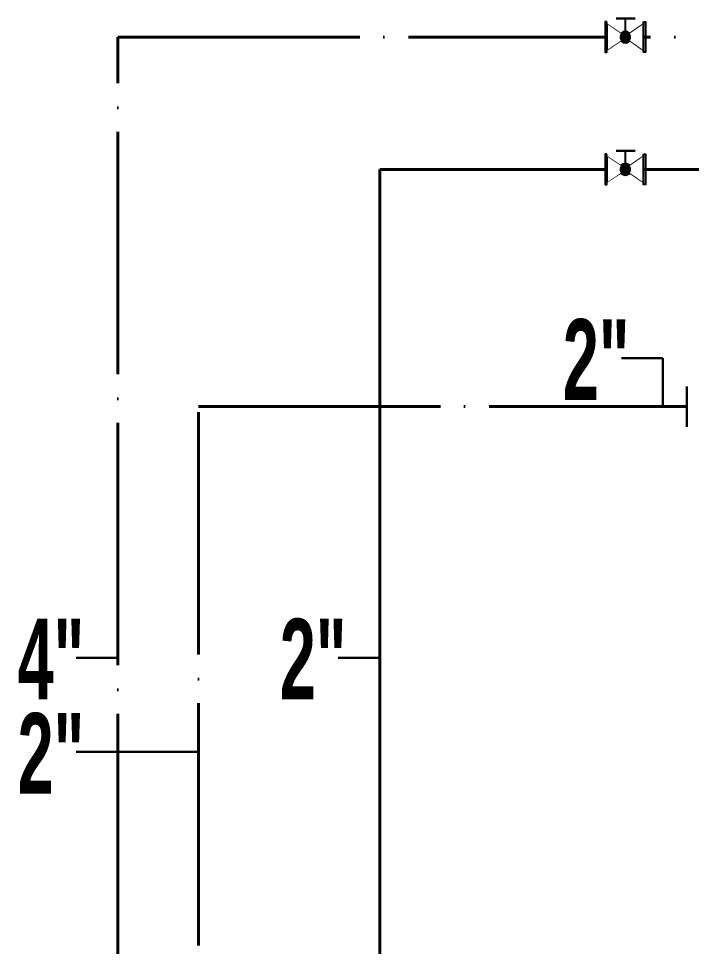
# Model space of a CAD drawing. Header units: centimetres. Extents: x 405464 to 563355, y 50011 to 66875.
# Drawn here: x 494442.6 to 494609.4, y 51838.1 to 52068 of the extents above; entities that cross this region are included whole.
import ezdxf
from ezdxf.enums import TextEntityAlignment as Align

# ---------------------------------------------------------------- set-up
doc = ezdxf.new("R2010")
doc.units = ezdxf.units.CM
doc.linetypes.add('SOGUKSU1', pattern=[72, 60, -6, 0, -6])
for name, color, linetype, lineweight in [('0-KRCN-IST-KÜRESEL VANA', 4, 'Continuous', 25), ('0-KRCN-SHT-PROSES-BORU', 1, '0-Y_LINE', 40), ('0-KRCN-SHT-SOGUKSU', 141, 'SOGUKSU1', 40), ('0-KRCN-SHT-YAZI-ÇAP-TEMSU', 81, 'Continuous', 30), ('0-MEK-SHT-SOGUKSU', 141, 'SOGUKSU1', 30), ('0-MEK-SHT-YAZI-ÇAP-TEMSU', 81, 'Continuous', 30)]:
    doc.layers.add(name, color=color, linetype=linetype, lineweight=lineweight)
doc.styles.add('BORU', font='AGENCYR.TTF')
doc.styles.add('CAP', font='ARIALNB.TTF')
doc.linetypes.add('0-Y_LINE', pattern='A,100,-0.5,["Y",BORU,S=9,R=0,X=0,Y=-4.5],-5', length=105.5)

# ---------------------------------------------------------------- blocks, each defined once
blk = doc.blocks.new('0-MEK-SHT-KÜRESELVANA')
at = {"layer": '0-KRCN-IST-KÜRESEL VANA'}
blk.add_hatch(color=256, dxfattribs=at).paths.add_polyline_path([(1.42, 0, 1), (-1.42, 0, 1)])
for p, q in [((-1.12, 0.88), (-4.24, 3.02)), ((-4.24, -3.05), (-4.24, 3.02)), ((-4.24, 3.02), (-4.24, -3.05)), ((-2.41, 4.6), (2.31, 4.6)), ((0, 4.6), (-2.41, 4.6)), ((0, 0), (0, 4.6)), ((2.31, 4.6), (0, 4.6)), ((1.14, 0.85), (4.3, 3.02)), ((4.3, -3.05), (4.3, 3.02)), ((4.3, 3.02), (4.3, -3.05)), ((-4.24, -3.05), (-1.12, -0.88)), ((4.3, -3.05), (1.14, -0.85))]:
    blk.add_line(p, q, dxfattribs=at)
for points in [[(-4.53, 3.75), (-4.97, 3.75), (-4.97, -3.75), (-4.53, -3.75)], [(4.58, 3.75), (5.03, 3.75), (5.03, -3.75), (4.58, -3.75)]]:
    blk.add_lwpolyline(points, close=True, dxfattribs=at)
blk.add_circle((0, 0), 1.42, dxfattribs=at)
for points in [[(-4.24, 3.02), (-4.24, -3.05), (-1.12, -0.88), (-1.16, -0.82), (-1.21, -0.74), (-1.25, -0.68), (-1.3, -0.58), (-1.33, -0.5), (-1.35, -0.44), (-1.38, -0.34), (-1.41, -0.21), (-1.42, -0.11), (-1.42, -0.03), (-1.42, 0.06), (-1.41, 0.17), (-1.4, 0.25), (-1.38, 0.33), (-1.35, 0.43), (-1.32, 0.54), (-1.28, 0.61), (-1.25, 0.68), (-1.22, 0.73), (-1.18, 0.79), (-1.14, 0.85), (-1.12, 0.88)], [(4.3, 3.02), (4.3, -3.05), (1.12, -0.88), (1.16, -0.82), (1.21, -0.74), (1.25, -0.68), (1.3, -0.58), (1.33, -0.5), (1.35, -0.44), (1.38, -0.34), (1.41, -0.21), (1.42, -0.11), (1.42, -0.03), (1.42, 0.06), (1.41, 0.17), (1.4, 0.25), (1.38, 0.33), (1.35, 0.43), (1.32, 0.54), (1.28, 0.61), (1.25, 0.68), (1.22, 0.73), (1.18, 0.79), (1.14, 0.85), (1.12, 0.88)]]:
    blk.add_wipeout(points).dxf.layer = '0-KRCN-IST-KÜRESEL VANA'

msp = doc.modelspace()

# ---------------------------------------------------------------- linework, layer by layer
at = {"layer": '0-KRCN-SHT-PROSES-BORU'}
for p, q in [((494532.23, 52030.63), (494830.01, 52030.63)), ((494532.23, 50824.27), (494532.23, 52030.63))]:
    msp.add_line(p, q, dxfattribs=at)
at = {"layer": '0-KRCN-SHT-SOGUKSU'}
for p, q in [((494467.23, 52063.4), (494672, 52063.4)), ((494467.23, 50321.6), (494467.23, 52063.4)), ((494487.23, 51971.85), (494608.28, 51971.85)), ((494487.23, 50324.24), (494487.23, 51971.85))]:
    msp.add_line(p, q, dxfattribs=at)
at = {"layer": '0-KRCN-SHT-YAZI-ÇAP-TEMSU', "linetype": 'Continuous'}
msp.add_line((494608.28, 51976.85), (494608.28, 51966.85), dxfattribs=at)
at = {"layer": '0-MEK-SHT-YAZI-ÇAP-TEMSU', "linetype": 'Continuous'}
for p, q in [((494602.39, 51983.86), (494592.07, 51983.86)), ((494602.39, 51983.86), (494602.39, 51971.85)), ((494467.23, 51909.63), (494456.91, 51909.63)), ((494532.23, 51909.63), (494521.91, 51909.63)), ((494487.23, 51886.26), (494456.91, 51886.26))]:
    msp.add_line(p, q, dxfattribs=at)

# ---------------------------------------------------------------- texts
at = {"layer": '0-MEK-SHT-YAZI-ÇAP-TEMSU', "linetype": 'Continuous', "style": 'CAP', "width": 0.7}
for s, p in [('2"', (494577.57, 51983.5)), ('4"', (494442.41, 51909.27)), ('2"', (494507.41, 51909.27)), ('2"', (494442.41, 51885.9))]:
    msp.add_text(s, height=20, dxfattribs=at).set_placement(p, align=Align.MIDDLE_LEFT)

# ---------------------------------------------------------------- next in the draw order: block references
at = {"layer": '0-MEK-SHT-SOGUKSU', "xscale": -1}
for p in [(494593.06, 52063.4), (494593.06, 52030.63)]:
    msp.add_blockref('0-MEK-SHT-KÜRESELVANA', p, dxfattribs=at)

doc.saveas('drawing.dxf')
